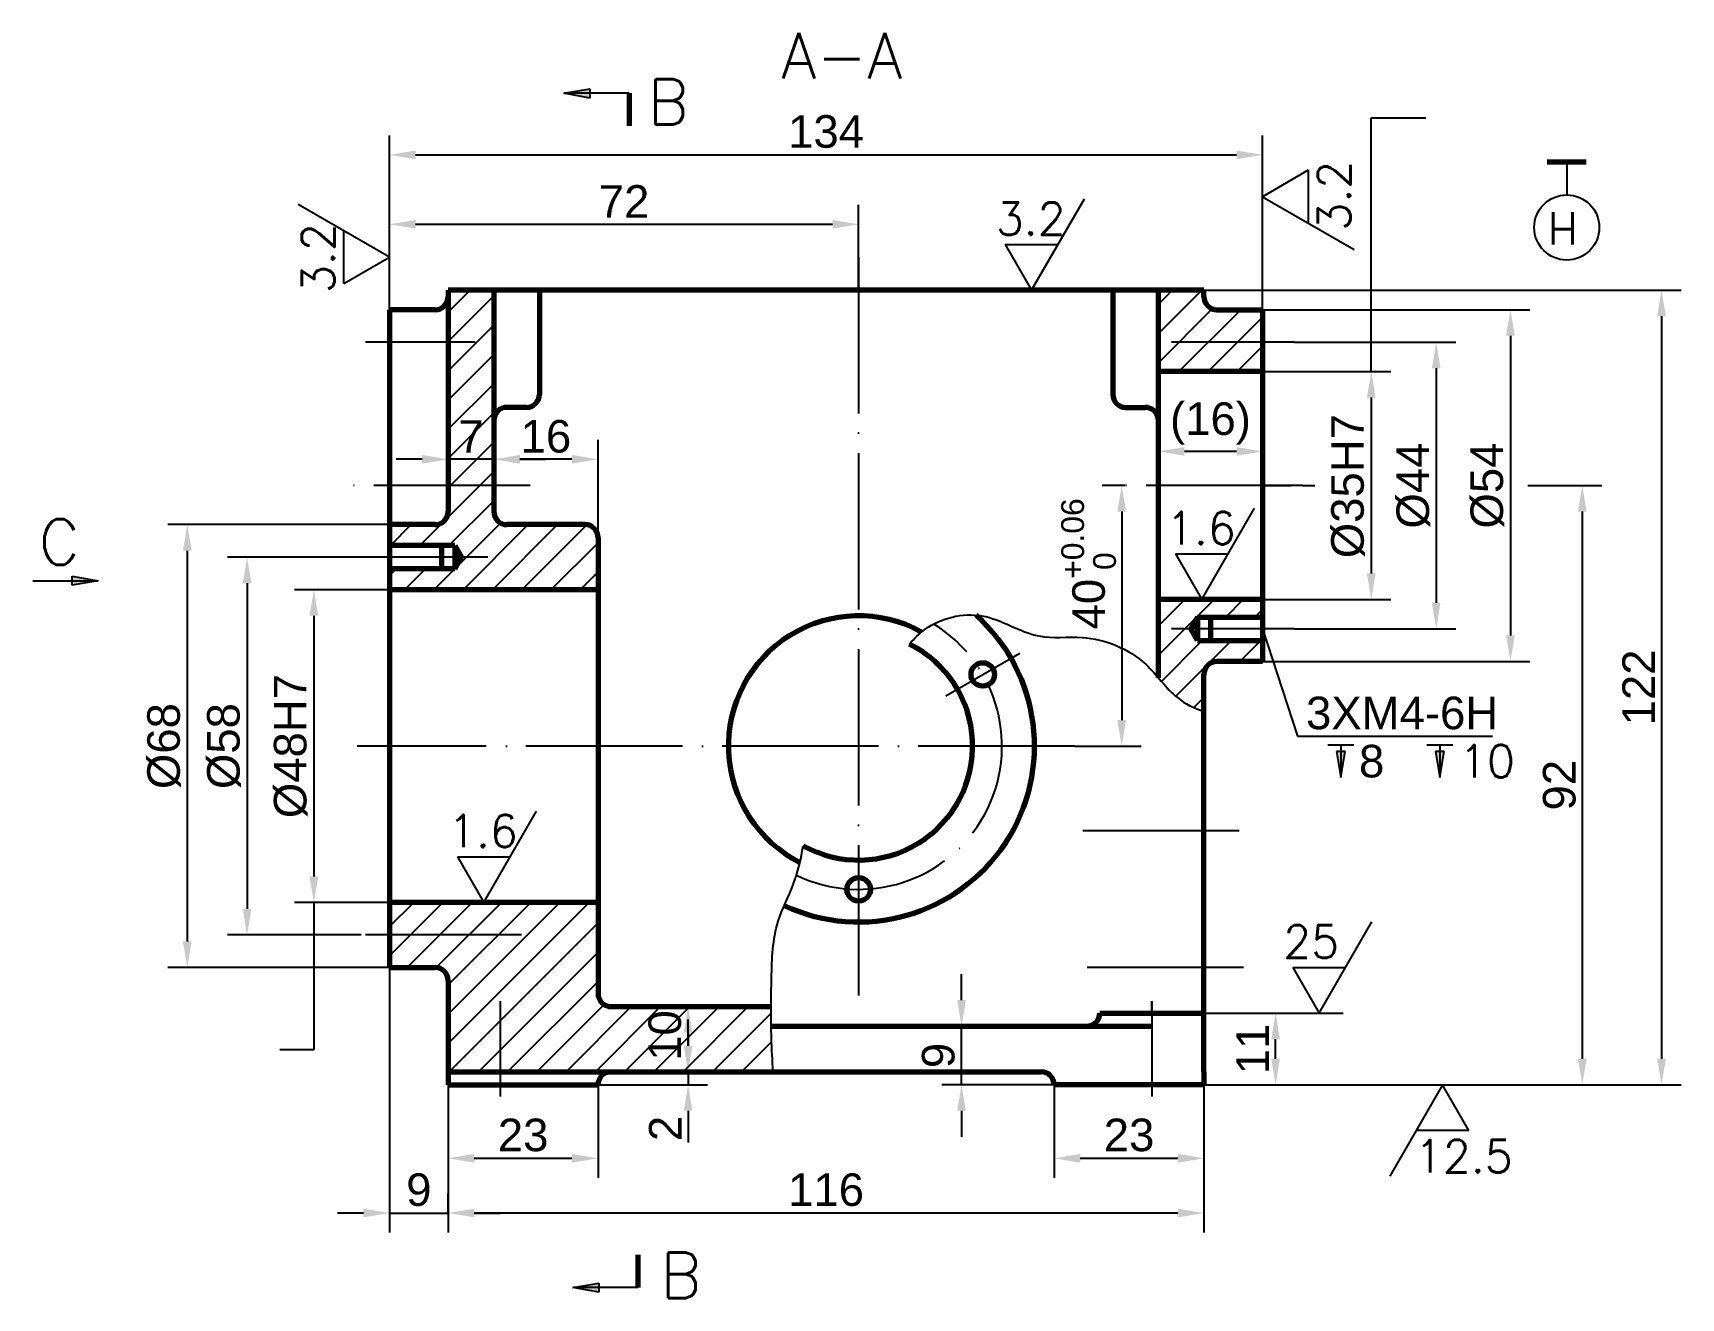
# Model space of a CAD drawing. Header units: centimetres. Extents: x 2456 to 3177, y 1186 to 1623.
# Drawn here: x 2456.1 to 2709, y 1428.9 to 1623.1 of the extents above; entities that cross this region are included whole.
import ezdxf
from ezdxf.enums import TextEntityAlignment as Align

# ---------------------------------------------------------------- set-up
doc = ezdxf.new("R2010")
doc.units = ezdxf.units.CM
doc.header["$PDMODE"] = 35
doc.linetypes.add('ACAD_ISO04W100', pattern=[30, 24, -3, 0, -3])
doc.layers.get('Defpoints').update_dxf_attribs({"color": 250})
for name, color, linetype, lineweight in [('文字', 250, 'Continuous', 25), ('標註', 250, 'Continuous', 25), ('粗實線', 250, 'Continuous', 70), ('細實線', 250, 'Continuous', 25), ('點畫線', 250, 'ACAD_ISO04W100', 25)]:
    doc.layers.add(name, color=color, linetype=linetype, lineweight=lineweight)
doc.styles.get("Standard").update_dxf_attribs({"font": 'arial.ttf'})
doc.styles.add('字母和数字样式', font='txt.shx', dxfattribs={"height": 5})
doc.dimstyles.new('工程标注样式', dxfattribs={"dimtxt": 5, "dimasz": 4, "dimexe": 3, "dimexo": 0, "dimgap": 1, "dimtad": 1, "dimtoh": 1, "dimdec": 1, "dimdsep": 46, "dimtxsty": 'Standard', "dimcen": 2.5, "dimadec": 0, "dimazin": 0, "dimtfac": 1, "dimtdec": 1, "dimtmove": 0, "dimatfit": 3, "dimldrblk": 'NONE', "dimfxl": 1, "dimarcsym": 0})
doc.dimstyles.new('工程标注样式$0', dxfattribs={"dimtxt": 5, "dimasz": 4, "dimexe": 3, "dimexo": 0, "dimgap": 1, "dimtad": 1, "dimdec": 1, "dimdsep": 46, "dimtxsty": 'Standard', "dimcen": 2.5, "dimadec": 0, "dimazin": 0, "dimtfac": 1, "dimtdec": 1, "dimtmove": 0, "dimatfit": 3, "dimldrblk": 'NONE', "dimfxl": 1, "dimarcsym": 0})
doc.dimstyles.new('非圆视图直径标注样式', dxfattribs={"dimtxt": 5, "dimasz": 4, "dimexe": 3, "dimexo": 0, "dimgap": 1, "dimtad": 1, "dimdec": 1, "dimdsep": 46, "dimtxsty": 'Standard', "dimcen": 2.5, "dimadec": 0, "dimazin": 0, "dimtfac": 1, "dimtdec": 1, "dimtmove": 0, "dimatfit": 3, "dimldrblk": 'NONE', "dimfxl": 1, "dimarcsym": 0})

# ---------------------------------------------------------------- blocks, each defined once
blk = doc.blocks.new('箭头')
at = {"layer": '細實線'}
for p, q in [((-0.75, 6), (0, 10)), ((0, 0), (0, 10)), ((0, 10), (0.65, 6)), ((0.65, 6), (-0.75, 6))]:
    blk.add_line(p, q, dxfattribs=at)
blk.add_solid([(0, 10), (0.65, 6), (-0.75, 6)], dxfattribs=at)
blk = doc.blocks.new('*D91')
at = {"layer": 'Defpoints', "color": 0, "transparency": 16777216}
for p in [(2519.8, 1461.65), (2542.8, 1461.65), (2542.8, 1450.36)]:
    blk.add_point(p, dxfattribs=at)
at = {"layer": '標註', "color": 0, "lineweight": -2, "transparency": 16777216}
for p, q in [((2519.8, 1461.65), (2519.8, 1447.36)), ((2542.8, 1461.65), (2542.8, 1447.36)), ((2523.8, 1450.36), (2538.8, 1450.36))]:
    blk.add_line(p, q, dxfattribs=at)
at = {"layer": '標註', "color": 0, "transparency": 16777216}
for points in [[(2523.8, 1451.03), (2523.8, 1449.69), (2519.8, 1450.36)], [(2538.8, 1451.03), (2538.8, 1449.69), (2542.8, 1450.36)]]:
    blk.add_solid(points, dxfattribs=at)
at = {"layer": '標註', "color": 0, "transparency": 16777216, "insert": (2531.3, 1453.92), "char_height": 5, "attachment_point": 5}
blk.add_mtext('23', dxfattribs=at)
blk = doc.blocks.new('_None')
blk = doc.blocks.new('*D92')
at = {"layer": 'Defpoints', "color": 0, "transparency": 16777216}
for p in [(2612.8, 1461.65), (2635.8, 1461.65), (2635.8, 1450.36)]:
    blk.add_point(p, dxfattribs=at)
at = {"layer": '標註', "color": 0, "lineweight": -2, "transparency": 16777216}
for p, q in [((2612.8, 1461.65), (2612.8, 1447.36)), ((2635.8, 1461.65), (2635.8, 1447.36)), ((2616.8, 1450.36), (2631.8, 1450.36))]:
    blk.add_line(p, q, dxfattribs=at)
at = {"layer": '標註', "color": 0, "transparency": 16777216}
for points in [[(2616.8, 1451.03), (2616.8, 1449.69), (2612.8, 1450.36)], [(2631.8, 1451.03), (2631.8, 1449.69), (2635.8, 1450.36)]]:
    blk.add_solid(points, dxfattribs=at)
at = {"layer": '標註', "color": 0, "transparency": 16777216, "insert": (2624.3, 1453.92), "char_height": 5, "attachment_point": 5}
blk.add_mtext('23', dxfattribs=at)
blk = doc.blocks.new('*D93')
at = {"layer": 'Defpoints', "color": 0, "transparency": 16777216}
for p in [(2557.65, 1473.65), (2556.62, 1463.65), (2557.65, 1463.65)]:
    blk.add_point(p, dxfattribs=at)
at = {"layer": '標註', "color": 0, "lineweight": -2, "transparency": 16777216}
for p, q in [((2557.65, 1473.65), (2553.62, 1473.65)), ((2556.62, 1469.65), (2556.62, 1467.65)), ((2557.65, 1463.65), (2553.62, 1463.65))]:
    blk.add_line(p, q, dxfattribs=at)
at = {"layer": '標註', "color": 0, "transparency": 16777216}
for points in [[(2555.96, 1469.65), (2557.29, 1469.65), (2556.62, 1473.65)], [(2555.96, 1467.65), (2557.29, 1467.65), (2556.62, 1463.65)]]:
    blk.add_solid(points, dxfattribs=at)
at = {"layer": '標註', "color": 0, "transparency": 16777216, "insert": (2553.07, 1469.21), "char_height": 5, "attachment_point": 5, "rotation": 90}
blk.add_mtext('10', dxfattribs=at)
blk = doc.blocks.new('*D94')
at = {"layer": 'Defpoints', "color": 0, "transparency": 16777216}
for p in [(2598.59, 1470.65), (2598.59, 1470.65), (2612.8, 1461.65)]:
    blk.add_point(p, dxfattribs=at)
at = {"layer": '標註', "color": 0, "lineweight": -2, "transparency": 16777216}
for p, q in [((2598.59, 1474.65), (2598.59, 1478.65)), ((2598.59, 1470.65), (2595.59, 1470.65)), ((2598.59, 1461.65), (2598.59, 1470.65)), ((2612.8, 1461.65), (2595.59, 1461.65)), ((2598.59, 1457.65), (2598.59, 1453.65))]:
    blk.add_line(p, q, dxfattribs=at)
at = {"layer": '標註', "color": 0, "transparency": 16777216}
for points in [[(2597.93, 1474.65), (2599.26, 1474.65), (2598.59, 1470.65)], [(2597.93, 1457.65), (2599.26, 1457.65), (2598.59, 1461.65)]]:
    blk.add_solid(points, dxfattribs=at)
at = {"layer": '標註', "color": 0, "transparency": 16777216, "insert": (2595.04, 1466.15), "char_height": 5, "attachment_point": 5, "rotation": 90}
blk.add_mtext('9', dxfattribs=at)
blk = doc.blocks.new('*D95')
at = {"layer": 'Defpoints', "color": 0, "transparency": 16777216}
for p in [(2635.8, 1472.65), (2646.79, 1472.65), (2635.8, 1461.65)]:
    blk.add_point(p, dxfattribs=at)
at = {"layer": '標註', "color": 0, "lineweight": -2, "transparency": 16777216}
for p, q in [((2635.8, 1472.65), (2649.79, 1472.65)), ((2646.79, 1465.65), (2646.79, 1468.65)), ((2635.8, 1461.65), (2649.79, 1461.65))]:
    blk.add_line(p, q, dxfattribs=at)
at = {"layer": '標註', "color": 0, "transparency": 16777216}
for points in [[(2646.13, 1468.65), (2647.46, 1468.65), (2646.79, 1472.65)], [(2646.13, 1465.65), (2647.46, 1465.65), (2646.79, 1461.65)]]:
    blk.add_solid(points, dxfattribs=at)
at = {"layer": '標註', "color": 0, "transparency": 16777216, "insert": (2643.28, 1467.15), "char_height": 5, "attachment_point": 5, "rotation": 90}
blk.add_mtext('11', dxfattribs=at)
blk = doc.blocks.new('加工面粗糙度')
at = {"layer": '細實線'}
for p, q in [((0, 0), (8.1, 14.03)), ((-4.05, 7.01), (0, 0)), ((-4.05, 7.01), (4.05, 7.01))]:
    blk.add_line(p, q, dxfattribs=at)
at = {"layer": '文字', "style": '字母和数字样式'}
blk.add_attdef('RA', (-5.5, 8.47), '', height=5, dxfattribs=at)
blk = doc.blocks.new('*D96')
at = {"layer": 'Defpoints', "color": 0, "transparency": 16777216}
for p in [(2510.8, 1537.65), (2499.19, 1489.65), (2510.8, 1489.65)]:
    blk.add_point(p, dxfattribs=at)
at = {"layer": '標註', "color": 0, "lineweight": -2, "transparency": 16777216}
for p, q in [((2510.8, 1537.65), (2496.19, 1537.65)), ((2499.19, 1533.65), (2499.19, 1493.65)), ((2510.8, 1489.65), (2496.19, 1489.65))]:
    blk.add_line(p, q, dxfattribs=at)
at = {"layer": '標註', "color": 0, "transparency": 16777216}
for points in [[(2498.52, 1533.65), (2499.86, 1533.65), (2499.19, 1537.65)], [(2498.52, 1493.65), (2499.86, 1493.65), (2499.19, 1489.65)]]:
    blk.add_solid(points, dxfattribs=at)
at = {"layer": '標註', "color": 0, "transparency": 16777216, "insert": (2495.64, 1513.65), "char_height": 5, "attachment_point": 5, "rotation": 90}
blk.add_mtext('%%c48H7', dxfattribs=at)
blk = doc.blocks.new('*D97')
at = {"layer": 'Defpoints', "color": 0, "transparency": 16777216}
for p in [(2506.47, 1542.65), (2488.94, 1484.65), (2506.47, 1484.65)]:
    blk.add_point(p, dxfattribs=at)
at = {"layer": '標註', "color": 0, "lineweight": -2, "transparency": 16777216}
for p, q in [((2506.47, 1542.65), (2485.94, 1542.65)), ((2488.94, 1538.65), (2488.94, 1488.65)), ((2506.47, 1484.65), (2485.94, 1484.65))]:
    blk.add_line(p, q, dxfattribs=at)
at = {"layer": '標註', "color": 0, "transparency": 16777216}
for points in [[(2488.28, 1538.65), (2489.61, 1538.65), (2488.94, 1542.65)], [(2488.28, 1488.65), (2489.61, 1488.65), (2488.94, 1484.65)]]:
    blk.add_solid(points, dxfattribs=at)
at = {"layer": '標註', "color": 0, "transparency": 16777216, "insert": (2485.39, 1513.65), "char_height": 5, "attachment_point": 5, "rotation": 90}
blk.add_mtext('%%C58', dxfattribs=at)
blk = doc.blocks.new('*D98')
at = {"layer": 'Defpoints', "color": 0, "transparency": 16777216}
for p in [(2510.8, 1547.65), (2479.76, 1479.65), (2510.8, 1479.65)]:
    blk.add_point(p, dxfattribs=at)
at = {"layer": '標註', "color": 0, "lineweight": -2, "transparency": 16777216}
for p, q in [((2510.8, 1547.65), (2476.76, 1547.65)), ((2479.76, 1543.65), (2479.76, 1483.65)), ((2510.8, 1479.65), (2476.76, 1479.65))]:
    blk.add_line(p, q, dxfattribs=at)
at = {"layer": '標註', "color": 0, "transparency": 16777216}
for points in [[(2479.09, 1543.65), (2480.43, 1543.65), (2479.76, 1547.65)], [(2479.09, 1483.65), (2480.43, 1483.65), (2479.76, 1479.65)]]:
    blk.add_solid(points, dxfattribs=at)
at = {"layer": '標註', "color": 0, "transparency": 16777216, "insert": (2476.21, 1513.65), "char_height": 5, "attachment_point": 5, "rotation": 90}
blk.add_mtext('%%C68', dxfattribs=at)
blk = doc.blocks.new('*D99')
at = {"layer": 'Defpoints', "color": 0, "transparency": 16777216}
for p in [(2519.8, 1559.13), (2519.8, 1557.68), (2526.8, 1557.68)]:
    blk.add_point(p, dxfattribs=at)
at = {"layer": '標註', "color": 0, "lineweight": -2, "transparency": 16777216}
for p, q in [((2519.8, 1559.13), (2519.8, 1554.68)), ((2526.8, 1557.68), (2526.8, 1560.68)), ((2515.8, 1557.68), (2511.8, 1557.68)), ((2526.8, 1557.68), (2519.8, 1557.68)), ((2530.8, 1557.68), (2534.8, 1557.68))]:
    blk.add_line(p, q, dxfattribs=at)
at = {"layer": '標註', "color": 0, "transparency": 16777216}
for points in [[(2515.8, 1558.35), (2515.8, 1557.02), (2519.8, 1557.68)], [(2530.8, 1558.35), (2530.8, 1557.02), (2526.8, 1557.68)]]:
    blk.add_solid(points, dxfattribs=at)
at = {"layer": '標註', "color": 0, "transparency": 16777216, "insert": (2523.3, 1561.18), "char_height": 5, "attachment_point": 5}
blk.add_mtext('7', dxfattribs=at)
blk = doc.blocks.new('*D100')
at = {"layer": 'Defpoints', "color": 0, "transparency": 16777216}
for p in [(2582.8, 1593.76), (2582.8, 1588.98), (2510.8, 1580.65)]:
    blk.add_point(p, dxfattribs=at)
at = {"layer": '標註', "color": 0, "lineweight": -2, "transparency": 16777216}
for p, q in [((2510.8, 1580.65), (2510.8, 1596.76)), ((2582.8, 1588.98), (2582.8, 1596.76)), ((2514.8, 1593.76), (2578.8, 1593.76))]:
    blk.add_line(p, q, dxfattribs=at)
at = {"layer": '標註', "color": 0, "transparency": 16777216}
for points in [[(2514.8, 1594.43), (2514.8, 1593.1), (2510.8, 1593.76)], [(2578.8, 1594.43), (2578.8, 1593.1), (2582.8, 1593.76)]]:
    blk.add_solid(points, dxfattribs=at)
at = {"layer": '標註', "color": 0, "transparency": 16777216, "insert": (2546.8, 1597.27), "char_height": 5, "attachment_point": 5}
blk.add_mtext('72', dxfattribs=at)
blk = doc.blocks.new('*D101')
at = {"layer": 'Defpoints', "color": 0, "transparency": 16777216}
for p in [(2644.8, 1604.42), (2510.8, 1596.76), (2644.8, 1580.65)]:
    blk.add_point(p, dxfattribs=at)
at = {"layer": '標註', "color": 0, "lineweight": -2, "transparency": 16777216}
for p, q in [((2510.8, 1596.76), (2510.8, 1607.42)), ((2644.8, 1580.65), (2644.8, 1607.42)), ((2514.8, 1604.42), (2640.8, 1604.42))]:
    blk.add_line(p, q, dxfattribs=at)
at = {"layer": '標註', "color": 0, "transparency": 16777216}
for points in [[(2514.8, 1605.09), (2514.8, 1603.76), (2510.8, 1604.42)], [(2640.8, 1605.09), (2640.8, 1603.76), (2644.8, 1604.42)]]:
    blk.add_solid(points, dxfattribs=at)
at = {"layer": '標註', "color": 0, "transparency": 16777216, "insert": (2577.8, 1607.98), "char_height": 5, "attachment_point": 5}
blk.add_mtext('134', dxfattribs=at)
blk = doc.blocks.new('*D102')
at = {"layer": 'Defpoints', "color": 0, "transparency": 16777216}
for p in [(2644.8, 1571.15), (2644.8, 1536.15), (2661.48, 1536.15)]:
    blk.add_point(p, dxfattribs=at)
at = {"layer": '標註', "color": 0, "lineweight": -2, "transparency": 16777216}
for p, q in [((2644.8, 1571.15), (2664.48, 1571.15)), ((2661.48, 1567.15), (2661.48, 1540.15)), ((2644.8, 1536.15), (2664.48, 1536.15))]:
    blk.add_line(p, q, dxfattribs=at)
at = {"layer": '標註', "color": 0, "transparency": 16777216}
for points in [[(2660.81, 1567.15), (2662.14, 1567.15), (2661.48, 1571.15)], [(2660.81, 1540.15), (2662.14, 1540.15), (2661.48, 1536.15)]]:
    blk.add_solid(points, dxfattribs=at)
at = {"layer": '標註', "color": 0, "transparency": 16777216, "insert": (2657.92, 1553.56), "char_height": 5, "attachment_point": 5, "rotation": 90}
blk.add_mtext('%%c35H7', dxfattribs=at)
blk = doc.blocks.new('*D103')
at = {"layer": 'Defpoints', "color": 0, "transparency": 16777216}
for p in [(2649.63, 1575.65), (2649.63, 1531.65), (2671.44, 1531.65)]:
    blk.add_point(p, dxfattribs=at)
at = {"layer": '標註', "color": 0, "lineweight": -2, "transparency": 16777216}
for p, q in [((2649.63, 1575.65), (2674.44, 1575.65)), ((2671.44, 1571.65), (2671.44, 1535.65)), ((2649.63, 1531.65), (2674.44, 1531.65))]:
    blk.add_line(p, q, dxfattribs=at)
at = {"layer": '標註', "color": 0, "transparency": 16777216}
for points in [[(2670.77, 1571.65), (2672.1, 1571.65), (2671.44, 1575.65)], [(2670.77, 1535.65), (2672.1, 1535.65), (2671.44, 1531.65)]]:
    blk.add_solid(points, dxfattribs=at)
at = {"layer": '標註', "color": 0, "transparency": 16777216, "insert": (2667.94, 1553.65), "char_height": 5, "attachment_point": 5, "rotation": 90}
blk.add_mtext('%%C44', dxfattribs=at)
blk = doc.blocks.new('*D104')
at = {"layer": 'Defpoints', "color": 0, "transparency": 16777216}
for p in [(2644.8, 1580.65), (2644.8, 1526.65), (2682.84, 1526.65)]:
    blk.add_point(p, dxfattribs=at)
at = {"layer": '標註', "color": 0, "lineweight": -2, "transparency": 16777216}
for p, q in [((2644.8, 1580.65), (2685.84, 1580.65)), ((2682.84, 1576.65), (2682.84, 1530.65)), ((2644.8, 1526.65), (2685.84, 1526.65))]:
    blk.add_line(p, q, dxfattribs=at)
at = {"layer": '標註', "color": 0, "transparency": 16777216}
for points in [[(2682.17, 1576.65), (2683.51, 1576.65), (2682.84, 1580.65)], [(2682.17, 1530.65), (2683.51, 1530.65), (2682.84, 1526.65)]]:
    blk.add_solid(points, dxfattribs=at)
at = {"layer": '標註', "color": 0, "transparency": 16777216, "insert": (2679.3, 1553.65), "char_height": 5, "attachment_point": 5, "rotation": 90}
blk.add_mtext('%%C54', dxfattribs=at)
blk = doc.blocks.new('基准符号')
at = {"layer": '粗實線'}
blk.add_line((-3, 0), (3, 0), dxfattribs=at)
at = {"layer": '細實線'}
blk.add_line((0, 0), (0, 5), dxfattribs=at)
blk.add_circle((0, 10), 5, dxfattribs=at)
at = {"layer": '文字', "style": '字母和数字样式'}
blk.add_attdef('A', (-1.76, 7.63), '', height=5, dxfattribs=at)
blk = doc.blocks.new('*D105')
at = {"layer": 'Defpoints', "color": 0, "transparency": 16777216}
for p in [(2635.8, 1583.65), (2635.8, 1461.65), (2706.02, 1461.65)]:
    blk.add_point(p, dxfattribs=at)
at = {"layer": '標註', "color": 0, "lineweight": -2, "transparency": 16777216}
for p, q in [((2635.8, 1583.65), (2709.02, 1583.65)), ((2706.02, 1579.65), (2706.02, 1465.65)), ((2635.8, 1461.65), (2709.02, 1461.65))]:
    blk.add_line(p, q, dxfattribs=at)
at = {"layer": '標註', "color": 0, "transparency": 16777216}
for points in [[(2705.36, 1579.65), (2706.69, 1579.65), (2706.02, 1583.65)], [(2705.36, 1465.65), (2706.69, 1465.65), (2706.02, 1461.65)]]:
    blk.add_solid(points, dxfattribs=at)
at = {"layer": '標註', "color": 0, "transparency": 16777216, "insert": (2702.51, 1522.65), "char_height": 5, "attachment_point": 5, "rotation": 90}
blk.add_mtext('122', dxfattribs=at)
blk = doc.blocks.new('孔深符号')
at = {"layer": '標註'}
for p, q in [((-2, 5), (2, 5)), ((0.65, 4), (-0.65, 4)), ((-0.65, 4), (0, 0)), ((0, 5), (0, 0)), ((0, 0), (0.65, 4))]:
    blk.add_line(p, q, dxfattribs=at)
blk.add_solid([(-0.65, 4), (0.65, 4), (0, 0)], dxfattribs=at)
blk = doc.blocks.new('*D106')
at = {"layer": 'Defpoints', "color": 0, "transparency": 16777216}
for p in [(2628.8, 1558.89), (2628.8, 1558.89), (2644.8, 1558.89)]:
    blk.add_point(p, dxfattribs=at)
at = {"layer": '標註', "color": 0, "lineweight": -2, "transparency": 16777216}
for p, q in [((2628.8, 1558.89), (2628.8, 1561.89)), ((2644.8, 1558.89), (2644.8, 1561.89)), ((2640.8, 1558.89), (2632.8, 1558.89))]:
    blk.add_line(p, q, dxfattribs=at)
at = {"layer": '標註', "color": 0, "transparency": 16777216}
for points in [[(2632.8, 1559.56), (2632.8, 1558.23), (2628.8, 1558.89)], [(2640.8, 1559.56), (2640.8, 1558.23), (2644.8, 1558.89)]]:
    blk.add_solid(points, dxfattribs=at)
at = {"layer": '標註', "color": 0, "transparency": 16777216, "insert": (2636.8, 1563.17), "char_height": 5, "attachment_point": 5}
blk.add_mtext('(16)', dxfattribs=at)
blk = doc.blocks.new('*D74')
at = {"layer": 'Defpoints', "color": 0, "transparency": 16777216}
for p in [(2519.8, 1461.65), (2635.8, 1461.65), (2519.8, 1441.96)]:
    blk.add_point(p, dxfattribs=at)
at = {"layer": '標註', "color": 0, "lineweight": -2, "transparency": 16777216}
for p, q in [((2519.8, 1461.65), (2519.8, 1438.96)), ((2635.8, 1461.65), (2635.8, 1438.96)), ((2631.8, 1441.96), (2523.8, 1441.96))]:
    blk.add_line(p, q, dxfattribs=at)
at = {"layer": '標註', "color": 0, "transparency": 16777216}
for points in [[(2523.8, 1442.62), (2523.8, 1441.29), (2519.8, 1441.96)], [(2631.8, 1442.62), (2631.8, 1441.29), (2635.8, 1441.96)]]:
    blk.add_solid(points, dxfattribs=at)
at = {"layer": '標註', "color": 0, "transparency": 16777216, "insert": (2577.8, 1445.51), "char_height": 5, "attachment_point": 5}
blk.add_mtext('116', dxfattribs=at)
blk = doc.blocks.new('*D75')
at = {"layer": 'Defpoints', "color": 0, "transparency": 16777216}
for p in [(2510.8, 1479.65), (2519.8, 1441.96), (2519.8, 1441.96)]:
    blk.add_point(p, dxfattribs=at)
at = {"layer": '標註', "color": 0, "lineweight": -2, "transparency": 16777216}
for p, q in [((2510.8, 1479.65), (2510.8, 1438.96)), ((2519.8, 1441.96), (2519.8, 1444.96)), ((2506.8, 1441.96), (2502.8, 1441.96)), ((2510.8, 1441.96), (2519.8, 1441.96)), ((2523.8, 1441.96), (2527.8, 1441.96))]:
    blk.add_line(p, q, dxfattribs=at)
at = {"layer": '標註', "color": 0, "transparency": 16777216}
for points in [[(2506.8, 1442.62), (2506.8, 1441.29), (2510.8, 1441.96)], [(2523.8, 1442.62), (2523.8, 1441.29), (2519.8, 1441.96)]]:
    blk.add_solid(points, dxfattribs=at)
at = {"layer": '標註', "color": 0, "transparency": 16777216, "insert": (2515.3, 1445.51), "char_height": 5, "attachment_point": 5}
blk.add_mtext('9', dxfattribs=at)

msp = doc.modelspace()

# ---------------------------------------------------------------- hatches: boundary and pattern name
at = {"layer": '細實線'}
h = msp.add_hatch(dxfattribs=at)
h.set_pattern_fill('ANSI31', color=256, style=0)
h.set_pattern_definition([(45, (2365.314, 1080.0234), (-2.245064, 2.245064), [])])
h.paths.add_polyline_path([(2526.8, 1583.65), (2519.8, 1583.65), (2519.8, 1553.65), (2526.8, 1553.65)])
h.paths.add_polyline_path([(2542.8, 1545.65, 0.414214), (2540.8, 1547.65), (2528.8, 1547.65, -0.414214), (2526.8, 1549.65), (2526.8, 1553.65), (2519.8, 1553.65), (2519.8, 1549.65, -0.414214), (2517.8, 1547.65), (2510.8, 1547.65), (2510.8, 1544.65), (2518.8, 1544.65), (2518.8, 1544.45), (2520.8, 1544.45), (2521.84, 1542.65), (2520.8, 1540.85), (2518.8, 1540.85), (2518.8, 1540.65), (2510.8, 1540.65), (2510.8, 1537.65), (2542.8, 1537.65)])
edge = h.paths.add_edge_path()
edge.add_line((2542.8, 1489.65), (2510.8, 1489.65))
edge.add_line((2510.8, 1489.65), (2510.8, 1479.65))
edge.add_line((2510.8, 1479.65), (2517.8, 1479.65))
edge.add_arc((2517.8, 1477.65), 2, 0, 90, ccw=False)
edge.add_line((2519.8, 1477.65), (2519.8, 1463.65))
edge.add_line((2519.8, 1463.65), (2569.67, 1463.65))
edge.add_spline(control_points=[(2569.67, 1463.65), (2569.57, 1465.37), (2569.45, 1467.71), (2569.4, 1470.04), (2569.39, 1470.65)], knot_values=[4.06049, 4.06049, 4.06049, 4.06049, 9.237584, 11.077358, 11.077358, 11.077358, 11.077358], degree=3, periodic=0)
edge.add_spline(control_points=[(2569.39, 1470.65), (2569.37, 1471.65), (2569.37, 1472.65), (2569.37, 1473.65)], knot_values=[11.077358, 11.077358, 11.077358, 11.077358, 14.085032, 14.085032, 14.085032, 14.085032], degree=3, periodic=0)
edge.add_line((2569.37, 1473.65), (2544.8, 1473.65))
edge.add_arc((2544.8, 1475.65), 2, 180, 270, ccw=False)
edge.add_line((2542.8, 1475.65), (2542.8, 1489.65))
h.paths.add_polyline_path([(2644.8, 1580.65), (2637.8, 1580.65, -0.414214), (2635.8, 1582.65), (2635.8, 1583.65), (2628.8, 1583.65), (2628.8, 1571.15), (2644.8, 1571.15)])
edge = h.paths.add_edge_path()
edge.add_line((2644.8, 1529.65), (2636.8, 1529.65))
edge.add_line((2636.8, 1529.65), (2636.8, 1529.85))
edge.add_line((2636.8, 1529.85), (2634.8, 1529.85))
edge.add_line((2634.8, 1529.85), (2633.76, 1531.65))
edge.add_line((2633.76, 1531.65), (2634.8, 1533.45))
edge.add_line((2634.8, 1533.45), (2636.8, 1533.45))
edge.add_line((2636.8, 1533.45), (2636.8, 1533.65))
edge.add_line((2636.8, 1533.65), (2644.8, 1533.65))
edge.add_line((2644.8, 1533.65), (2644.8, 1536.15))
edge.add_line((2644.8, 1536.15), (2628.8, 1536.15))
edge.add_line((2628.8, 1536.15), (2628.8, 1524.13))
edge.add_spline(control_points=[(2628.8, 1524.13), (2629.75, 1523.04), (2631.69, 1520.71), (2634.3, 1519.46), (2635.8, 1518.99)], knot_values=[117.1308, 117.1308, 117.1308, 117.1308, 121.404577, 126.19913, 126.19913, 126.19913, 126.19913], degree=3, periodic=0)
edge.add_line((2635.8, 1518.99), (2635.8, 1524.65))
edge.add_arc((2637.8, 1524.65), 2, 90, 180, ccw=False)
edge.add_line((2637.8, 1526.65), (2644.8, 1526.65))
edge.add_line((2644.8, 1526.65), (2644.8, 1529.65))
h.paths.add_polyline_path([(2518.8, 1544.65), (2510.8, 1544.65), (2510.8, 1544.45), (2518.8, 1544.45)], flags=17)
h.paths.add_polyline_path([(2518.8, 1540.85), (2510.8, 1540.85), (2510.8, 1540.65), (2518.8, 1540.65)], flags=17)
h.paths.add_polyline_path([(2644.8, 1533.65), (2636.8, 1533.65), (2636.8, 1533.45), (2644.8, 1533.45)], flags=17)
h.paths.add_polyline_path([(2644.8, 1529.85), (2636.8, 1529.85), (2636.8, 1529.65), (2644.8, 1529.65)], flags=17)
h.paths.add_polyline_path([(2520.39, 1564.93), (2526.22, 1564.93), (2526.22, 1557.43), (2520.39, 1557.43)], flags=24)
h.paths.add_polyline_path([(2549.37, 1465.04), (2549.37, 1473.37), (2556.87, 1473.37), (2556.87, 1465.04)], flags=24)

# ---------------------------------------------------------------- linework, layer by layer
at = {"layer": '標註'}
for p, q in [((2542.8, 1545.65), (2542.8, 1560.68)), ((2538.8, 1557.68), (2530.8, 1557.68)), ((2623.72, 1553.65), (2620.17, 1553.65)), ((2650.93, 1553.65), (2652.82, 1553.65)), ((2685.5, 1553.65), (2696.86, 1553.65)), ((2623.17, 1549.65), (2623.17, 1517.65)), ((2693.86, 1549.65), (2693.86, 1465.65)), ((2615.94, 1513.65), (2626.17, 1513.65)), ((2649.79, 1472.65), (2657.14, 1472.66)), ((2556.62, 1467.65), (2556.62, 1471.65)), ((2556.62, 1463.65), (2553.62, 1463.65)), ((2556.62, 1463.65), (2556.62, 1461.65)), ((2542.8, 1461.65), (2559.62, 1461.65)), ((2650.93, 1461.65), (2696.86, 1461.65)), ((2556.62, 1457.65), (2556.62, 1452.81))]:
    msp.add_line(p, q, dxfattribs=at)
for points in [[(2530.8, 1558.35), (2530.8, 1557.02), (2526.8, 1557.68)], [(2538.8, 1558.35), (2538.8, 1557.02), (2542.8, 1557.68)], [(2622.51, 1549.65), (2623.84, 1549.65), (2623.17, 1553.65)], [(2693.19, 1549.65), (2694.53, 1549.65), (2693.86, 1553.65)], [(2622.51, 1517.65), (2623.84, 1517.65), (2623.17, 1513.65)], [(2555.96, 1467.65), (2557.29, 1467.65), (2556.62, 1463.65)], [(2693.19, 1465.65), (2694.53, 1465.65), (2693.86, 1461.65)], [(2555.96, 1457.65), (2557.29, 1457.65), (2556.62, 1461.65)]]:
    msp.add_solid(points, dxfattribs=at)
at = {"layer": '粗實線'}
for p, q in [((2547.56, 1613.9), (2547.56, 1608.9)), ((2635.8, 1583.65), (2519.8, 1583.65)), ((2519.8, 1583.65), (2519.8, 1549.65)), ((2526.8, 1583.65), (2526.8, 1549.65)), ((2533.8, 1583.65), (2533.8, 1567.65)), ((2621.8, 1583.65), (2621.8, 1567.65)), ((2628.8, 1524.13), (2628.8, 1583.65)), ((2635.8, 1582.65), (2635.8, 1583.65)), ((2517.8, 1580.65), (2510.8, 1580.65)), ((2510.8, 1580.65), (2510.8, 1479.65)), ((2637.8, 1580.65), (2644.8, 1580.65)), ((2644.8, 1580.65), (2644.8, 1526.65)), ((2644.8, 1571.15), (2628.8, 1571.15)), ((2531.8, 1565.65), (2528.8, 1565.65)), ((2623.8, 1565.65), (2626.8, 1565.65)), ((2517.8, 1547.65), (2510.8, 1547.65)), ((2540.8, 1547.65), (2528.8, 1547.65)), ((2542.8, 1545.65), (2542.8, 1475.65)), ((2520.8, 1544.45), (2510.8, 1544.45)), ((2518.8, 1544.65), (2518.8, 1540.65)), ((2520.8, 1544.45), (2520.8, 1540.85)), ((2520.8, 1544.45), (2521.84, 1542.65)), ((2520.8, 1540.85), (2510.8, 1540.85)), ((2520.8, 1540.85), (2521.84, 1542.65)), ((2542.8, 1537.65), (2510.8, 1537.65)), ((2644.8, 1536.15), (2628.8, 1536.15)), ((2634.8, 1533.45), (2633.76, 1531.65)), ((2634.8, 1533.45), (2634.8, 1529.85)), ((2634.8, 1533.45), (2644.8, 1533.45)), ((2636.8, 1533.65), (2636.8, 1529.65)), ((2634.8, 1529.85), (2633.76, 1531.65)), ((2634.8, 1529.85), (2644.8, 1529.85)), ((2644.8, 1526.65), (2637.8, 1526.65)), ((2635.8, 1463.65), (2635.8, 1524.65)), ((2542.8, 1489.65), (2510.8, 1489.65)), ((2510.8, 1479.65), (2517.8, 1479.65)), ((2519.8, 1477.65), (2519.8, 1463.65)), ((2544.8, 1473.65), (2569.37, 1473.65)), ((2619.8, 1472.65), (2635.8, 1472.65)), ((2569.39, 1470.65), (2627.8, 1470.65)), ((2519.8, 1463.65), (2610.8, 1463.65)), ((2519.8, 1463.65), (2519.8, 1461.65)), ((2635.8, 1463.65), (2635.8, 1461.65)), ((2519.8, 1461.65), (2542.8, 1461.65)), ((2635.8, 1461.65), (2612.8, 1461.65)), ((2548.93, 1435.54), (2548.93, 1430.54))]:
    msp.add_line(p, q, dxfattribs=at)
for centre in [(2601.85, 1524.65), (2582.8, 1491.65)]:
    msp.add_circle(centre, 1.8, dxfattribs=at)
for centre, radius, start, end in [((2517.8, 1582.65), 2, 270, 0), ((2637.8, 1582.65), 2, 180, 270), ((2531.8, 1567.65), 2, 270, 0), ((2623.8, 1567.65), 2, 180, 270), ((2528.8, 1563.65), 2, 90, 180), ((2626.8, 1563.65), 2, 0, 90), ((2517.8, 1549.65), 2, 270, 0), ((2528.8, 1549.65), 2, 180, 270), ((2540.8, 1545.65), 2, 0, 90), ((2582.8, 1513.65), 20, 61.1205, 243.2022), ((2582.8, 1513.65), 27, 244.9956, 48.1165), ((2582.8, 1513.65), 17.5, 240.8907, 63.5331), ((2637.8, 1524.65), 2, 90, 180), ((2517.8, 1477.65), 2, 0, 90), ((2544.8, 1475.65), 2, 180, 270), ((2617.8, 1472.65), 2, 270, 0), ((2544.8, 1461.65), 2, 90, 180), ((2610.8, 1461.65), 2, 0, 90)]:
    msp.add_arc(centre, radius, start, end, dxfattribs=at)
at = {"layer": '細實線'}
for p, q in [((2518.8, 1544.65), (2510.8, 1544.65)), ((2518.8, 1540.65), (2510.8, 1540.65)), ((2636.8, 1533.65), (2644.8, 1533.65)), ((2636.8, 1529.65), (2644.8, 1529.65))]:
    msp.add_line(p, q, dxfattribs=at)
for centre in [(2601.85, 1524.65), (2582.8, 1491.65)]:
    msp.add_arc(centre, 2, 350, 280, dxfattribs=at)
for points, knots in [([(2590.6, 1529.32), (2591.32, 1530.16), (2594.2, 1533.02), (2602.19, 1535.01), (2609.43, 1529.72), (2618.46, 1530.96), (2626.59, 1527.69), (2630.88, 1521.1), (2634.3, 1519.46), (2635.8, 1518.99)], [75.548302, 75.548302, 75.548302, 75.548302, 78.897312, 87.851691, 97.094642, 103.765234, 114.334677, 121.404577, 126.19913, 126.19913, 126.19913, 126.19913]), ([(2569.67, 1463.65), (2569.57, 1465.37), (2569.32, 1470.17), (2569.39, 1477.85), (2569.64, 1486.05), (2573.05, 1492.36), (2573.95, 1496.31), (2574.29, 1498.36)], [4.06049, 4.06049, 4.06049, 4.06049, 9.237584, 18.460927, 27.232017, 33.322487, 39.531688, 39.531688, 39.531688, 39.531688])]:
    msp.add_open_spline(points, degree=3, knots=knots, dxfattribs=at)
at = {"layer": '點畫線'}
for p, q in [((2582.8, 1583.65), (2582.8, 1588.98)), ((2582.8, 1588.73), (2582.8, 1475.35)), ((2523.96, 1575.65), (2507.11, 1575.65)), ((2649.63, 1575.65), (2630.84, 1575.65)), ((2532.38, 1553.65), (2503.88, 1553.65)), ((2650.93, 1553.65), (2623.72, 1553.65)), ((2644.8, 1553.65), (2649.2, 1553.65)), ((2525.9, 1542.65), (2506.47, 1542.65)), ((2649.63, 1531.65), (2630.84, 1531.65)), ((2596.17, 1521.37), (2607.52, 1527.92)), ((2615.94, 1513.65), (2505.83, 1513.65)), ((2641.21, 1500.65), (2615.94, 1500.65)), ((2531.08, 1484.65), (2507.11, 1484.65)), ((2641.86, 1479.65), (2615.3, 1479.65)), ((2527.8, 1474.49), (2527.8, 1459.87)), ((2627.8, 1472.65), (2627.8, 1474.49)), ((2627.8, 1474.49), (2627.8, 1459.87))]:
    msp.add_line(p, q, dxfattribs=at)
msp.add_arc((2582.8, 1513.65), 22, 244.2835, 58.4201, dxfattribs=at)

# ---------------------------------------------------------------- block references
at = {"layer": '標註'}
ref = msp.add_blockref('加工面粗糙度', (2644.8, 1598), dxfattribs=dict(at, rotation=270))
ref.add_attrib('RA', '3.2', dxfattribs={"layer": '文字', "height": 5, "rotation": 90, "style": '字母和数字样式'}).set_placement((2653.28, 1603.51), align=Align.TOP_RIGHT)
for name, p, rotation, values in [('基准符号', (2691.48, 1603.28), 180, {'A': 'H'}), ('加工面粗糙度', (2510.8, 1588.71), 90, {'RA': '3.2'})]:
    msp.add_blockref(name, p, dxfattribs=dict(at, rotation=rotation)).add_auto_attribs(values)
for p, values in [((2609.35, 1583.65), {'RA': '3.2'}), ((2635.47, 1536.15), {'RA': '1.6'}), ((2525.28, 1489.65), {'RA': '1.6'}), ((2653.47, 1472.66), {'RA': '25'})]:
    msp.add_blockref('加工面粗糙度', p, dxfattribs=at).add_auto_attribs(values)
for p in [(2656.8, 1508.84), (2672, 1508.84)]:
    msp.add_blockref('孔深符号', p, dxfattribs=at)
ref = msp.add_blockref('加工面粗糙度', (2672.41, 1461.65), dxfattribs=dict(at, rotation=180))
ref.add_attrib('RA', '12.5 ', dxfattribs={"layer": '文字', "height": 5, "style": '字母和数字样式'}).set_placement((2677.91, 1453.18), align=Align.TOP_CENTER)
at = {"layer": '粗實線'}
for p, rotation in [((2547.56, 1613.9), 90), ((2456.07, 1539), 270), ((2548.93, 1430.54), 90)]:
    msp.add_blockref('箭头', p, dxfattribs=dict(at, rotation=rotation))

# ---------------------------------------------------------------- texts
at = {"layer": '文字', "style": '字母和数字样式'}
for s, p in [('A-A', (2570.91, 1616.14)), ('B', (2550.41, 1609.07)), ('C', (2456.94, 1541.49)), ('B', (2552.34, 1428.91))]:
    msp.add_text(s, height=7, dxfattribs=at).set_placement(p)
at = {"layer": '標註'}
msp.add_text('8', height=5, dxfattribs=at).set_placement((2659.59, 1508.84))
at = {"layer": '標註', "style": '字母和数字样式'}
msp.add_text('10', height=5, dxfattribs=at).set_placement((2674.95, 1508.84))
at = {"layer": '標註', "char_height": 5}
for s, insert, attachment_point in [('16', (2534.8, 1561.18), 5), ('3XM4-6H', (2651.46, 1516.17), 7)]:
    msp.add_mtext(s, dxfattribs=dict(at, insert=insert, attachment_point=attachment_point))
at = {"layer": '標註', "char_height": 5, "attachment_point": 5, "rotation": 90}
for s, insert in [('\\A1;40{\\H3.500000;\\S+0.06^  0;}', (2618.09, 1541.63)), ('92', (2690.36, 1507.65)), ('2', (2553.12, 1454.94))]:
    msp.add_mtext(s, dxfattribs=dict(at, insert=insert))

# ---------------------------------------------------------------- dimensions: what is measured, and where the dimension line sits
at = {"layer": '標註'}
for base, p1, p2, picture, middle in [((2644.8, 1604.42), (2510.8, 1596.76), (2644.8, 1580.65), '*D101', (2577.8, 1607.98)), ((2582.8, 1593.76), (2510.8, 1580.65), (2582.8, 1588.98), '*D100', (2546.8, 1597.27)), ((2519.8, 1557.68), (2526.8, 1557.68), (2519.8, 1559.13), '*D99', (2523.3, 1561.18)), ((2519.8, 1441.96), (2510.8, 1479.65), (2519.8, 1441.96), '*D75', (2515.3, 1445.51)), ((2542.8, 1450.36), (2519.8, 1461.65), (2542.8, 1461.65), '*D91', (2531.3, 1453.92)), ((2519.8, 1441.96), (2635.8, 1461.65), (2519.8, 1461.65), '*D74', (2577.8, 1445.51)), ((2635.8, 1450.36), (2612.8, 1461.65), (2635.8, 1461.65), '*D92', (2624.3, 1453.92))]:
    dim = msp.add_linear_dim(base=base, p1=p1, p2=p2, dimstyle='工程标注样式$0', dxfattribs=at)
    dim.commit()
    dim.dimension.update_dxf_attribs({"geometry": picture, "text_midpoint": middle})
for base, p1, p2, picture, middle in [((2706.02, 1461.65), (2635.8, 1583.65), (2635.8, 1461.65), '*D105', (2702.51, 1522.65)), ((2598.59, 1470.65), (2612.8, 1461.65), (2598.59, 1470.65), '*D94', (2595.04, 1466.15)), ((2646.79, 1472.65), (2635.8, 1461.65), (2635.8, 1472.65), '*D95', (2643.28, 1467.15))]:
    dim = msp.add_linear_dim(base=base, p1=p1, p2=p2, angle=90, dimstyle='工程标注样式$0', dxfattribs=at)
    dim.commit()
    dim.dimension.update_dxf_attribs({"geometry": picture, "text_midpoint": middle})
for base, p1, p2, picture, middle in [((2682.84, 1526.65), (2644.8, 1580.65), (2644.8, 1526.65), '*D104', (2679.3, 1553.65)), ((2671.44, 1531.65), (2649.63, 1575.65), (2649.63, 1531.65), '*D103', (2667.94, 1553.65))]:
    dim = msp.add_linear_dim(base=base, p1=p1, p2=p2, angle=90, dimstyle='非圆视图直径标注样式', override={"dimpost": '%%C<>'}, dxfattribs=at)
    dim.commit()
    dim.dimension.update_dxf_attribs({"geometry": picture, "text_midpoint": middle})
dim = msp.add_linear_dim(base=(2661.48, 1536.15), p1=(2644.8, 1571.15), p2=(2644.8, 1536.15), angle=90, text='%%c35H7', dimstyle='工程标注样式$0', dxfattribs=at)
dim.commit()
dim.dimension.update_dxf_attribs({"geometry": '*D102', "text_midpoint": (2661.48, 1553.56), "dimtype": 160})
dim = msp.add_linear_dim(base=(2628.8, 1558.89), p1=(2644.8, 1558.89), p2=(2628.8, 1558.89), text='(16)', dimstyle='工程标注样式$0', dxfattribs=at)
dim.commit()
dim.dimension.update_dxf_attribs({"geometry": '*D106', "text_midpoint": (2636.8, 1563.17)})
for base, p1, p2, text, picture, middle in [((2479.76, 1479.65), (2510.8, 1547.65), (2510.8, 1479.65), '%%C68', '*D98', (2476.21, 1513.65)), ((2488.94, 1484.65), (2506.47, 1542.65), (2506.47, 1484.65), '%%C58', '*D97', (2485.39, 1513.65)), ((2499.19, 1489.65), (2510.8, 1537.65), (2510.8, 1489.65), '%%c48H7', '*D96', (2495.64, 1513.65))]:
    dim = msp.add_linear_dim(base=base, p1=p1, p2=p2, angle=90, text=text, dimstyle='工程标注样式$0', dxfattribs=at)
    dim.commit()
    dim.dimension.update_dxf_attribs({"geometry": picture, "text_midpoint": middle})
dim = msp.add_linear_dim(base=(2556.62, 1463.65), p1=(2557.65, 1473.65), p2=(2557.65, 1463.65), angle=90, dimstyle='工程标注样式$0', dxfattribs=at)
dim.commit()
dim.dimension.update_dxf_attribs({"geometry": '*D93', "text_midpoint": (2556.62, 1469.21), "dimtype": 160})

# ---------------------------------------------------------------- leaders
for points in [[(2661.48, 1571.15), (2661.48, 1610.12), (2669.84, 1610.12)], [(2499.19, 1489.65), (2499.19, 1467.03), (2493.96, 1467.03)]]:
    msp.add_leader(points, dimstyle='工程标注样式', override={"dimgap": 1, "dimtad": 0}, dxfattribs=at)
at = {"layer": '標註', "annotation_type": 0, "has_hookline": 1, "hookline_direction": 0, "text_width": 28.65}
msp.add_leader([(2644.8, 1531.65), (2650.16, 1515.17), (2650.46, 1515.17)], dimstyle='工程标注样式', override={"dimgap": 1, "dimtad": 1}, dxfattribs=at)

doc.saveas('drawing.dxf')
